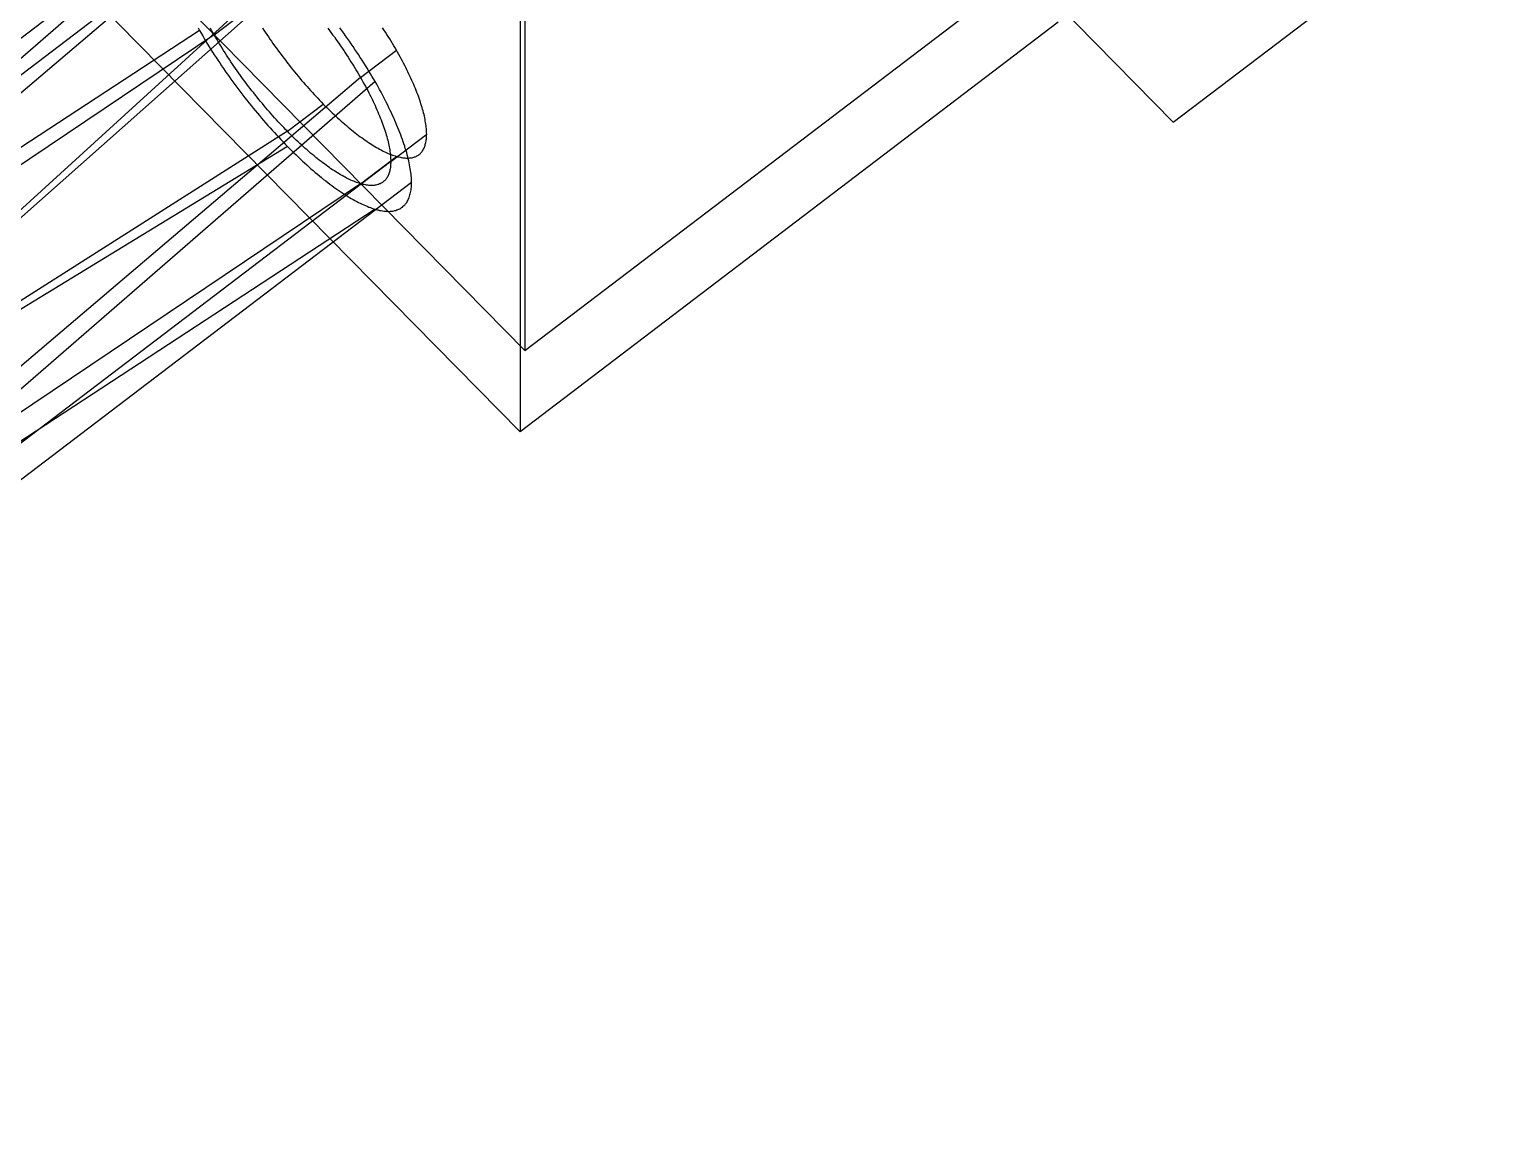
# Model space of a CAD drawing. Extents: x 0.1 to 1.91, y 6.56 to 8.08.
# Drawn here: x 0.859 to 1.907, y 6.566 to 7.346 of the extents above; entities that cross this region are included whole.
import ezdxf

# ---------------------------------------------------------------- set-up
doc = ezdxf.new("R2010")
doc.units = 0
doc.layers.get('0').update_dxf_attribs({"linetype": 'CONTINUOUS'})

msp = doc.modelspace()

# ---------------------------------------------------------------- linework, layer by layer
at = {"color": 7}
msp.add_polyline3d([(1.4489, 7.9204, -0.0942), (1.2196, 7.7459, 0), (1.6777, 7.2799, 0.2516), (1.907, 7.4544, 0.1573), (1.4489, 7.9204, -0.0942)], dxfattribs=at)
at = {"color": 9}
for points in [[(1.2138, 7.6402, -0.0278), (1.2138, 7.1166, -0.9976)], [(1.2138, 7.6402, -0.0278), (1.2138, 7.1166, -0.9976)], [(1.2103, 7.6335, 0.0607), (1.2103, 7.0584, -1.0047)], [(1.2103, 7.6335, 0.0607), (1.2103, 7.0584, -1.0047)], [(0.9809, 7.4367, -0.862), (0.1252, 6.6941, -0.6793)], [(0.9549, 7.4176, -0.9607), (0.0992, 6.7662, -0.6091)], [(0.9914, 7.4185, -0.8703), (0.1357, 6.6911, -0.6594)], [(0.9251, 7.4103, -1.1561), (1.2138, 7.1166, -0.9976)], [(0.9251, 7.4103, -1.1561), (1.2138, 7.1166, -0.9976)], [(0.9697, 7.4025, -0.9526), (0.114, 6.7511, -0.6009)], [(1.0438, 7.3917, -0.7925), (0.1881, 6.6113, -0.6798)], [(1.2103, 7.0584, -1.0047), (0.8772, 7.3972, -1.1876)], [(1.2103, 7.0584, -1.0047), (0.8772, 7.3972, -1.1876)], [(1.0438, 7.381, -0.8124), (0.1881, 6.6221, -0.6599)], [(1.2138, 7.1166, -0.9976), (1.5475, 7.3707, -1.1347)], [(1.2138, 7.1166, -0.9976), (1.5475, 7.3707, -1.1347)], [(0.9914, 7.3425, -1.0111), (1.0171, 7.362, -1.0217)], [(0.9799, 7.3474, -1.0301), (0.9809, 7.3455, -1.0309), (0.9821, 7.3436, -1.0318), (0.9832, 7.3417, -1.0326), (0.9843, 7.3398, -1.0334), (0.9855, 7.3378, -1.0341), (0.9867, 7.3359, -1.0348), (0.9879, 7.334, -1.0355), (0.9891, 7.332, -1.0361), (0.9903, 7.3301, -1.0367), (0.9915, 7.3282, -1.0373), (0.9928, 7.3262, -1.0378), (0.9941, 7.3243, -1.0383), (0.9954, 7.3224, -1.0387), (0.9967, 7.3204, -1.0391), (0.998, 7.3185, -1.0395), (0.9993, 7.3166, -1.0398), (1.0007, 7.3146, -1.0401), (1.0021, 7.3127, -1.0404), (1.0034, 7.3108, -1.0406), (1.0048, 7.3089, -1.0407), (1.0062, 7.307, -1.0409), (1.0076, 7.3051, -1.041), (1.0091, 7.3032, -1.041), (1.0105, 7.3013, -1.041), (1.0119, 7.2994, -1.041), (1.0134, 7.2975, -1.0409), (1.0148, 7.2957, -1.0408), (1.0163, 7.2938, -1.0407), (1.0178, 7.292, -1.0405), (1.0193, 7.2901, -1.0403), (1.0208, 7.2883, -1.04), (1.0223, 7.2865, -1.0397), (1.0238, 7.2847, -1.0394), (1.0253, 7.2829, -1.039), (1.0268, 7.2812, -1.0386), (1.0283, 7.2794, -1.0381), (1.0299, 7.2777, -1.0376), (1.0314, 7.2759, -1.0371), (1.0329, 7.2742, -1.0365), (1.0345, 7.2725, -1.0359), (1.036, 7.2709, -1.0352), (1.0376, 7.2692, -1.0346), (1.0391, 7.2676, -1.0338), (1.0407, 7.2659, -1.0331), (1.0422, 7.2643, -1.0323), (1.0438, 7.2627, -1.0314), (1.0453, 7.2612, -1.0306), (1.0469, 7.2596, -1.0297), (1.0484, 7.2581, -1.0287), (1.05, 7.2566, -1.0277), (1.0515, 7.2551, -1.0267), (1.053, 7.2537, -1.0257), (1.0546, 7.2522, -1.0246), (1.0561, 7.2508, -1.0235), (1.0577, 7.2494, -1.0223), (1.0592, 7.248, -1.0212), (1.0607, 7.2467, -1.0199), (1.0622, 7.2454, -1.0187), (1.0637, 7.2441, -1.0174), (1.0653, 7.2428, -1.0161), (1.0668, 7.2416, -1.0147), (1.0682, 7.2403, -1.0134), (1.0697, 7.2391, -1.012), (1.0712, 7.238, -1.0105), (1.0727, 7.2368, -1.0091), (1.0741, 7.2357, -1.0076), (1.0756, 7.2346, -1.006), (1.077, 7.2336, -1.0045), (1.0785, 7.2326, -1.0029), (1.0799, 7.2316, -1.0013), (1.0813, 7.2306, -0.9996), (1.0827, 7.2297, -0.998), (1.0841, 7.2288, -0.9963), (1.0855, 7.2279, -0.9946), (1.0868, 7.227, -0.9928), (1.0882, 7.2262, -0.991), (1.0895, 7.2254, -0.9893), (1.0908, 7.2247, -0.9874), (1.0921, 7.2239, -0.9856), (1.0934, 7.2232, -0.9837), (1.0947, 7.2226, -0.9819), (1.096, 7.222, -0.98), (1.0972, 7.2214, -0.978), (1.0985, 7.2208, -0.9761), (1.0997, 7.2203, -0.9741), (1.1009, 7.2198, -0.9721), (1.102, 7.2193, -0.9701), (1.1032, 7.2189, -0.9681), (1.1043, 7.2184, -0.9661), (1.1055, 7.2181, -0.964), (1.1066, 7.2177, -0.962), (1.1077, 7.2174, -0.9599), (1.1087, 7.2172, -0.9578), (1.1098, 7.2169, -0.9557), (1.1108, 7.2167, -0.9535), (1.1118, 7.2166, -0.9514), (1.1128, 7.2164, -0.9492), (1.1138, 7.2163, -0.9471), (1.1147, 7.2163, -0.9449), (1.1156, 7.2162, -0.9427), (1.1165, 7.2162, -0.9405), (1.1174, 7.2163, -0.9383), (1.1183, 7.2163, -0.9361), (1.1191, 7.2164, -0.9339), (1.1199, 7.2166, -0.9317), (1.1207, 7.2167, -0.9295), (1.1215, 7.2169, -0.9272), (1.1222, 7.2172, -0.925), (1.1229, 7.2175, -0.9227), (1.1236, 7.2178, -0.9205), (1.1243, 7.2181, -0.9182), (1.1249, 7.2185, -0.916), (1.1255, 7.2189, -0.9137), (1.1261, 7.2193, -0.9115), (1.1267, 7.2198, -0.9092), (1.1272, 7.2203, -0.907), (1.1278, 7.2208, -0.9047), (1.1282, 7.2214, -0.9025), (1.1287, 7.222, -0.9002), (1.1292, 7.2226, -0.898), (1.1296, 7.2233, -0.8958), (1.13, 7.224, -0.8935), (1.1303, 7.2247, -0.8913), (1.1307, 7.2255, -0.8891), (1.131, 7.2262, -0.8869), (1.1312, 7.2271, -0.8847), (1.1315, 7.2279, -0.8825), (1.1317, 7.2288, -0.8803), (1.1319, 7.2297, -0.8781), (1.1321, 7.2306, -0.8759), (1.1323, 7.2316, -0.8738), (1.1324, 7.2326, -0.8716), (1.1325, 7.2336, -0.8695), (1.1325, 7.2347, -0.8674), (1.1326, 7.2358, -0.8653), (1.1326, 7.2369, -0.8632)], [(1.1178, 7.2519, -0.8713), (1.1178, 7.251, -0.8731), (1.1177, 7.2501, -0.8748), (1.1177, 7.2492, -0.8766), (1.1176, 7.2484, -0.8784), (1.1175, 7.2475, -0.8801), (1.1174, 7.2467, -0.8819), (1.1172, 7.246, -0.8838), (1.1171, 7.2452, -0.8856), (1.1169, 7.2445, -0.8874), (1.1167, 7.2438, -0.8892), (1.1164, 7.2431, -0.8911), (1.1162, 7.2424, -0.8929), (1.1159, 7.2418, -0.8948), (1.1156, 7.2412, -0.8966), (1.1153, 7.2406, -0.8985), (1.1149, 7.24, -0.9003), (1.1146, 7.2395, -0.9022), (1.1142, 7.239, -0.9041), (1.1138, 7.2385, -0.9059), (1.1133, 7.2381, -0.9078), (1.1129, 7.2377, -0.9097), (1.1124, 7.2373, -0.9116), (1.1119, 7.2369, -0.9134), (1.1114, 7.2366, -0.9153), (1.1109, 7.2363, -0.9172), (1.1103, 7.236, -0.9191), (1.1097, 7.2358, -0.9209), (1.1091, 7.2355, -0.9228), (1.1085, 7.2353, -0.9247), (1.1079, 7.2352, -0.9265), (1.1072, 7.235, -0.9284), (1.1065, 7.2349, -0.9303), (1.1058, 7.2348, -0.9321), (1.1051, 7.2348, -0.9339), (1.1044, 7.2347, -0.9358), (1.1037, 7.2347, -0.9376), (1.1029, 7.2348, -0.9394), (1.1021, 7.2348, -0.9412), (1.1013, 7.2349, -0.943), (1.1005, 7.235, -0.9448), (1.0996, 7.2352, -0.9466), (1.0988, 7.2353, -0.9484), (1.0979, 7.2355, -0.9501), (1.097, 7.2357, -0.9519), (1.0961, 7.236, -0.9536), (1.0952, 7.2363, -0.9553), (1.0942, 7.2366, -0.9571), (1.0933, 7.2369, -0.9588), (1.0923, 7.2373, -0.9604), (1.0913, 7.2377, -0.9621), (1.0903, 7.2381, -0.9638), (1.0893, 7.2385, -0.9654), (1.0883, 7.239, -0.967), (1.0873, 7.2395, -0.9686), (1.0862, 7.24, -0.9702), (1.0852, 7.2406, -0.9718), (1.0841, 7.2412, -0.9733), (1.083, 7.2418, -0.9749), (1.0819, 7.2424, -0.9764), (1.0808, 7.243, -0.9779), (1.0797, 7.2437, -0.9793), (1.0785, 7.2444, -0.9808), (1.0774, 7.2452, -0.9822), (1.0762, 7.2459, -0.9836), (1.075, 7.2467, -0.985), (1.0739, 7.2475, -0.9864), (1.0727, 7.2483, -0.9877), (1.0715, 7.2492, -0.9891), (1.0703, 7.2501, -0.9903), (1.0691, 7.251, -0.9916), (1.0679, 7.2519, -0.9929), (1.0666, 7.2529, -0.9941), (1.0654, 7.2538, -0.9953), (1.0642, 7.2548, -0.9965), (1.0629, 7.2558, -0.9976), (1.0617, 7.2569, -0.9987), (1.0604, 7.2579, -0.9998), (1.0592, 7.259, -1.0009), (1.0579, 7.2601, -1.0019), (1.0566, 7.2612, -1.003), (1.0553, 7.2624, -1.0039), (1.0541, 7.2635, -1.0049), (1.0528, 7.2647, -1.0058), (1.0515, 7.2659, -1.0067), (1.0502, 7.2671, -1.0076), (1.0489, 7.2684, -1.0085), (1.0476, 7.2696, -1.0093), (1.0463, 7.2709, -1.0101), (1.0451, 7.2722, -1.0108), (1.0438, 7.2735, -1.0115), (1.0425, 7.2748, -1.0122), (1.0412, 7.2762, -1.0129), (1.0399, 7.2775, -1.0135), (1.0386, 7.2789, -1.0141), (1.0373, 7.2803, -1.0147), (1.036, 7.2817, -1.0152), (1.0347, 7.2831, -1.0157), (1.0335, 7.2845, -1.0162), (1.0322, 7.2859, -1.0167), (1.0309, 7.2874, -1.0171), (1.0296, 7.2888, -1.0175), (1.0284, 7.2903, -1.0178), (1.0271, 7.2918, -1.0181), (1.0259, 7.2933, -1.0184), (1.0246, 7.2948, -1.0187), (1.0234, 7.2963, -1.0189), (1.0221, 7.2979, -1.0191), (1.0209, 7.2994, -1.0192), (1.0197, 7.3009, -1.0193), (1.0184, 7.3025, -1.0194), (1.0172, 7.304, -1.0195), (1.016, 7.3056, -1.0195), (1.0148, 7.3072, -1.0195), (1.0137, 7.3088, -1.0195), (1.0125, 7.3104, -1.0194), (1.0113, 7.3119, -1.0193), (1.0102, 7.3135, -1.0191), (1.009, 7.3151, -1.019), (1.0079, 7.3167, -1.0188), (1.0067, 7.3183, -1.0185), (1.0056, 7.32, -1.0182), (1.0045, 7.3216, -1.0179), (1.0034, 7.3232, -1.0176), (1.0024, 7.3248, -1.0172), (1.0013, 7.3264, -1.0168), (1.0002, 7.328, -1.0164), (0.9992, 7.3296, -1.0159), (0.9982, 7.3312, -1.0154), (0.9972, 7.3329, -1.0149), (0.9962, 7.3345, -1.0144), (0.9952, 7.3361, -1.0138), (0.9942, 7.3377, -1.0132), (0.9933, 7.3393, -1.0125), (0.9923, 7.3409, -1.0118), (0.9914, 7.3425, -1.0111), (0.9905, 7.3441, -1.0104), (0.9896, 7.3457, -1.0096), (0.9887, 7.3472, -1.0088)], [(1.1178, 7.2519, -0.8713), (1.1178, 7.251, -0.8731), (1.1177, 7.2501, -0.8748), (1.1177, 7.2492, -0.8766), (1.1176, 7.2484, -0.8784), (1.1175, 7.2475, -0.8801), (1.1174, 7.2467, -0.8819), (1.1172, 7.246, -0.8838), (1.1171, 7.2452, -0.8856), (1.1169, 7.2445, -0.8874), (1.1167, 7.2438, -0.8892), (1.1164, 7.2431, -0.8911), (1.1162, 7.2424, -0.8929), (1.1159, 7.2418, -0.8948), (1.1156, 7.2412, -0.8966), (1.1153, 7.2406, -0.8985), (1.1149, 7.24, -0.9003), (1.1146, 7.2395, -0.9022), (1.1142, 7.239, -0.9041), (1.1138, 7.2385, -0.9059), (1.1133, 7.2381, -0.9078), (1.1129, 7.2377, -0.9097), (1.1124, 7.2373, -0.9116), (1.1119, 7.2369, -0.9134), (1.1114, 7.2366, -0.9153), (1.1109, 7.2363, -0.9172), (1.1103, 7.236, -0.9191), (1.1097, 7.2358, -0.9209), (1.1091, 7.2355, -0.9228), (1.1085, 7.2353, -0.9247), (1.1079, 7.2352, -0.9265), (1.1072, 7.235, -0.9284), (1.1065, 7.2349, -0.9303), (1.1058, 7.2348, -0.9321), (1.1051, 7.2348, -0.9339), (1.1044, 7.2347, -0.9358), (1.1037, 7.2347, -0.9376), (1.1029, 7.2348, -0.9394), (1.1021, 7.2348, -0.9412), (1.1013, 7.2349, -0.943), (1.1005, 7.235, -0.9448), (1.0996, 7.2352, -0.9466), (1.0988, 7.2353, -0.9484), (1.0979, 7.2355, -0.9501), (1.097, 7.2357, -0.9519), (1.0961, 7.236, -0.9536), (1.0952, 7.2363, -0.9553), (1.0942, 7.2366, -0.9571), (1.0933, 7.2369, -0.9588), (1.0923, 7.2373, -0.9604), (1.0913, 7.2377, -0.9621), (1.0903, 7.2381, -0.9638), (1.0893, 7.2385, -0.9654), (1.0883, 7.239, -0.967), (1.0873, 7.2395, -0.9686), (1.0862, 7.24, -0.9702), (1.0852, 7.2406, -0.9718), (1.0841, 7.2412, -0.9733), (1.083, 7.2418, -0.9749), (1.0819, 7.2424, -0.9764), (1.0808, 7.243, -0.9779), (1.0797, 7.2437, -0.9793), (1.0785, 7.2444, -0.9808), (1.0774, 7.2452, -0.9822), (1.0762, 7.2459, -0.9836), (1.075, 7.2467, -0.985), (1.0739, 7.2475, -0.9864), (1.0727, 7.2483, -0.9877), (1.0715, 7.2492, -0.9891), (1.0703, 7.2501, -0.9903), (1.0691, 7.251, -0.9916), (1.0679, 7.2519, -0.9929), (1.0666, 7.2529, -0.9941), (1.0654, 7.2538, -0.9953), (1.0642, 7.2548, -0.9965), (1.0629, 7.2558, -0.9976), (1.0617, 7.2569, -0.9987), (1.0604, 7.2579, -0.9998), (1.0592, 7.259, -1.0009), (1.0579, 7.2601, -1.0019), (1.0566, 7.2612, -1.003), (1.0553, 7.2624, -1.0039), (1.0541, 7.2635, -1.0049), (1.0528, 7.2647, -1.0058), (1.0515, 7.2659, -1.0067), (1.0502, 7.2671, -1.0076), (1.0489, 7.2684, -1.0085), (1.0476, 7.2696, -1.0093), (1.0463, 7.2709, -1.0101), (1.0451, 7.2722, -1.0108), (1.0438, 7.2735, -1.0115), (1.0425, 7.2748, -1.0122), (1.0412, 7.2762, -1.0129), (1.0399, 7.2775, -1.0135), (1.0386, 7.2789, -1.0141), (1.0373, 7.2803, -1.0147), (1.036, 7.2817, -1.0152), (1.0347, 7.2831, -1.0157), (1.0335, 7.2845, -1.0162), (1.0322, 7.2859, -1.0167), (1.0309, 7.2874, -1.0171), (1.0296, 7.2888, -1.0175), (1.0284, 7.2903, -1.0178), (1.0271, 7.2918, -1.0181), (1.0259, 7.2933, -1.0184), (1.0246, 7.2948, -1.0187), (1.0234, 7.2963, -1.0189), (1.0221, 7.2979, -1.0191), (1.0209, 7.2994, -1.0192), (1.0197, 7.3009, -1.0193), (1.0184, 7.3025, -1.0194), (1.0172, 7.304, -1.0195), (1.016, 7.3056, -1.0195), (1.0148, 7.3072, -1.0195), (1.0137, 7.3088, -1.0195), (1.0125, 7.3104, -1.0194), (1.0113, 7.3119, -1.0193), (1.0102, 7.3135, -1.0191), (1.009, 7.3151, -1.019), (1.0079, 7.3167, -1.0188), (1.0067, 7.3183, -1.0185), (1.0056, 7.32, -1.0182), (1.0045, 7.3216, -1.0179), (1.0034, 7.3232, -1.0176), (1.0024, 7.3248, -1.0172), (1.0013, 7.3264, -1.0168), (1.0002, 7.328, -1.0164), (0.9992, 7.3296, -1.0159), (0.9982, 7.3312, -1.0154), (0.9972, 7.3329, -1.0149), (0.9962, 7.3345, -1.0144), (0.9952, 7.3361, -1.0138), (0.9942, 7.3377, -1.0132), (0.9933, 7.3393, -1.0125), (0.9923, 7.3409, -1.0118), (0.9914, 7.3425, -1.0111), (0.9905, 7.3441, -1.0104), (0.9896, 7.3457, -1.0096), (0.9887, 7.3472, -1.0088)], [(1.0259, 7.3476, -1.027), (1.027, 7.3459, -1.0274), (1.028, 7.3443, -1.0278), (1.0291, 7.3427, -1.0282), (1.0302, 7.3411, -1.0285), (1.0313, 7.3395, -1.0288), (1.0324, 7.3379, -1.0291), (1.0335, 7.3363, -1.0293), (1.0347, 7.3347, -1.0295), (1.0358, 7.3331, -1.0297), (1.037, 7.3315, -1.0298), (1.0381, 7.3299, -1.0299), (1.0393, 7.3283, -1.03), (1.0405, 7.3267, -1.03), (1.0417, 7.3252, -1.0301), (1.0429, 7.3236, -1.03), (1.0441, 7.322, -1.03), (1.0453, 7.3205, -1.0299), (1.0466, 7.3189, -1.0298), (1.0478, 7.3174, -1.0296), (1.049, 7.3159, -1.0294), (1.0503, 7.3144, -1.0292), (1.0515, 7.3128, -1.029), (1.0528, 7.3114, -1.0287), (1.054, 7.3099, -1.0284), (1.0553, 7.3084, -1.028), (1.0566, 7.3069, -1.0276), (1.0579, 7.3055, -1.0272), (1.0591, 7.304, -1.0268), (1.0604, 7.3026, -1.0263), (1.0617, 7.3012, -1.0258), (1.063, 7.2998, -1.0252), (1.0643, 7.2984, -1.0247), (1.0656, 7.2971, -1.0241), (1.0668, 7.2957, -1.0234), (1.0681, 7.2944, -1.0228), (1.0694, 7.293, -1.0221), (1.0707, 7.2917, -1.0214), (1.072, 7.2904, -1.0206), (1.0733, 7.2892, -1.0198), (1.0746, 7.2879, -1.019), (1.0759, 7.2867, -1.0182), (1.0772, 7.2855, -1.0173), (1.0785, 7.2843, -1.0164), (1.0797, 7.2831, -1.0155), (1.081, 7.2819, -1.0145), (1.0823, 7.2808, -1.0135), (1.0836, 7.2797, -1.0125), (1.0848, 7.2786, -1.0115), (1.0861, 7.2775, -1.0104), (1.0873, 7.2764, -1.0093), (1.0886, 7.2754, -1.0082), (1.0898, 7.2744, -1.007), (1.0911, 7.2734, -1.0058), (1.0923, 7.2724, -1.0046), (1.0935, 7.2715, -1.0034), (1.0948, 7.2705, -1.0022), (1.096, 7.2696, -1.0009), (1.0972, 7.2687, -0.9996), (1.0984, 7.2679, -0.9983), (1.0995, 7.2671, -0.9969), (1.1007, 7.2663, -0.9956), (1.1019, 7.2655, -0.9942), (1.103, 7.2647, -0.9928), (1.1042, 7.264, -0.9913), (1.1053, 7.2633, -0.9899), (1.1064, 7.2626, -0.9884), (1.1076, 7.2619, -0.9869), (1.1087, 7.2613, -0.9854), (1.1098, 7.2607, -0.9839), (1.1108, 7.2601, -0.9823), (1.1119, 7.2596, -0.9808), (1.1129, 7.259, -0.9792), (1.114, 7.2585, -0.9776), (1.115, 7.2581, -0.9759), (1.116, 7.2576, -0.9743), (1.117, 7.2572, -0.9727), (1.118, 7.2568, -0.971), (1.119, 7.2565, -0.9693), (1.1199, 7.2561, -0.9676), (1.1209, 7.2558, -0.9659), (1.1218, 7.2555, -0.9642), (1.1227, 7.2553, -0.9624), (1.1236, 7.2551, -0.9607), (1.1244, 7.2549, -0.9589), (1.1253, 7.2547, -0.9572), (1.1261, 7.2546, -0.9554), (1.127, 7.2544, -0.9536), (1.1278, 7.2544, -0.9518), (1.1286, 7.2543, -0.95), (1.1293, 7.2543, -0.9482), (1.1301, 7.2543, -0.9463), (1.1308, 7.2543, -0.9445), (1.1315, 7.2544, -0.9426), (1.1322, 7.2544, -0.9408), (1.1329, 7.2546, -0.939), (1.1335, 7.2547, -0.9371), (1.1342, 7.2549, -0.9352), (1.1348, 7.2551, -0.9334), (1.1354, 7.2553, -0.9315), (1.136, 7.2555, -0.9296), (1.1365, 7.2558, -0.9278), (1.1371, 7.2561, -0.9259), (1.1376, 7.2565, -0.924), (1.1381, 7.2568, -0.9221), (1.1385, 7.2572, -0.9202), (1.139, 7.2576, -0.9184), (1.1394, 7.2581, -0.9165), (1.1398, 7.2586, -0.9146), (1.1402, 7.2591, -0.9128), (1.1406, 7.2596, -0.9109), (1.1409, 7.2601, -0.909), (1.1413, 7.2607, -0.9072), (1.1416, 7.2613, -0.9053), (1.1418, 7.262, -0.9035), (1.1421, 7.2626, -0.9016), (1.1423, 7.2633, -0.8998), (1.1425, 7.264, -0.8979), (1.1427, 7.2647, -0.8961), (1.1429, 7.2655, -0.8943), (1.1431, 7.2663, -0.8925), (1.1432, 7.2671, -0.8907), (1.1433, 7.2679, -0.8889), (1.1434, 7.2688, -0.8871), (1.1434, 7.2697, -0.8854), (1.1434, 7.2706, -0.8836), (1.1435, 7.2715, -0.8819)], [(1.0727, 7.3473, -0.8044), (1.0739, 7.3457, -0.8045), (1.075, 7.3441, -0.8045), (1.0762, 7.3425, -0.8047), (1.0774, 7.341, -0.8048), (1.0785, 7.3394, -0.805), (1.0797, 7.3378, -0.8052), (1.0808, 7.3361, -0.8054), (1.0819, 7.3345, -0.8057), (1.083, 7.3329, -0.806), (1.0841, 7.3313, -0.8063), (1.0852, 7.3297, -0.8067), (1.0862, 7.3281, -0.8071), (1.0873, 7.3265, -0.8075), (1.0883, 7.3249, -0.808), (1.0893, 7.3232, -0.8085), (1.0903, 7.3216, -0.809), (1.0913, 7.32, -0.8096), (1.0923, 7.3184, -0.8102), (1.0933, 7.3168, -0.8108), (1.0942, 7.3152, -0.8114), (1.0952, 7.3136, -0.8121), (1.0961, 7.312, -0.8128), (1.097, 7.3104, -0.8136), (1.0979, 7.3088, -0.8143), (1.0988, 7.3073, -0.8151), (1.0996, 7.3057, -0.816), (1.1005, 7.3041, -0.8168), (1.1013, 7.3026, -0.8177), (1.1021, 7.301, -0.8186), (1.1029, 7.2995, -0.8196), (1.1037, 7.2979, -0.8206), (1.1044, 7.2964, -0.8216), (1.1051, 7.2949, -0.8226), (1.1058, 7.2934, -0.8236), (1.1065, 7.2919, -0.8247), (1.1072, 7.2904, -0.8258), (1.1079, 7.2889, -0.827), (1.1085, 7.2874, -0.8281), (1.1091, 7.286, -0.8293), (1.1097, 7.2846, -0.8305), (1.1103, 7.2831, -0.8318), (1.1109, 7.2817, -0.833), (1.1114, 7.2803, -0.8343), (1.1119, 7.2789, -0.8356), (1.1124, 7.2776, -0.837), (1.1129, 7.2762, -0.8383), (1.1133, 7.2749, -0.8397), (1.1138, 7.2735, -0.8411), (1.1142, 7.2722, -0.8425), (1.1146, 7.271, -0.844), (1.1149, 7.2697, -0.8454), (1.1153, 7.2684, -0.8469), (1.1156, 7.2672, -0.8484), (1.1159, 7.266, -0.85), (1.1162, 7.2648, -0.8515), (1.1164, 7.2636, -0.8531), (1.1167, 7.2624, -0.8546), (1.1169, 7.2613, -0.8562), (1.1171, 7.2602, -0.8579), (1.1172, 7.2591, -0.8595), (1.1174, 7.258, -0.8611), (1.1175, 7.2569, -0.8628), (1.1176, 7.2559, -0.8645), (1.1177, 7.2549, -0.8662), (1.1177, 7.2539, -0.8679), (1.1178, 7.2529, -0.8696), (1.1178, 7.2519, -0.8713)], [(1.0727, 7.3473, -0.8044), (1.0739, 7.3457, -0.8045), (1.075, 7.3441, -0.8045), (1.0762, 7.3425, -0.8047), (1.0774, 7.341, -0.8048), (1.0785, 7.3394, -0.805), (1.0797, 7.3378, -0.8052), (1.0808, 7.3361, -0.8054), (1.0819, 7.3345, -0.8057), (1.083, 7.3329, -0.806), (1.0841, 7.3313, -0.8063), (1.0852, 7.3297, -0.8067), (1.0862, 7.3281, -0.8071), (1.0873, 7.3265, -0.8075), (1.0883, 7.3249, -0.808), (1.0893, 7.3232, -0.8085), (1.0903, 7.3216, -0.809), (1.0913, 7.32, -0.8096), (1.0923, 7.3184, -0.8102), (1.0933, 7.3168, -0.8108), (1.0942, 7.3152, -0.8114), (1.0952, 7.3136, -0.8121), (1.0961, 7.312, -0.8128), (1.097, 7.3104, -0.8136), (1.0979, 7.3088, -0.8143), (1.0988, 7.3073, -0.8151), (1.0996, 7.3057, -0.816), (1.1005, 7.3041, -0.8168), (1.1013, 7.3026, -0.8177), (1.1021, 7.301, -0.8186), (1.1029, 7.2995, -0.8196), (1.1037, 7.2979, -0.8206), (1.1044, 7.2964, -0.8216), (1.1051, 7.2949, -0.8226), (1.1058, 7.2934, -0.8236), (1.1065, 7.2919, -0.8247), (1.1072, 7.2904, -0.8258), (1.1079, 7.2889, -0.827), (1.1085, 7.2874, -0.8281), (1.1091, 7.286, -0.8293), (1.1097, 7.2846, -0.8305), (1.1103, 7.2831, -0.8318), (1.1109, 7.2817, -0.833), (1.1114, 7.2803, -0.8343), (1.1119, 7.2789, -0.8356), (1.1124, 7.2776, -0.837), (1.1129, 7.2762, -0.8383), (1.1133, 7.2749, -0.8397), (1.1138, 7.2735, -0.8411), (1.1142, 7.2722, -0.8425), (1.1146, 7.271, -0.844), (1.1149, 7.2697, -0.8454), (1.1153, 7.2684, -0.8469), (1.1156, 7.2672, -0.8484), (1.1159, 7.266, -0.85), (1.1162, 7.2648, -0.8515), (1.1164, 7.2636, -0.8531), (1.1167, 7.2624, -0.8546), (1.1169, 7.2613, -0.8562), (1.1171, 7.2602, -0.8579), (1.1172, 7.2591, -0.8595), (1.1174, 7.258, -0.8611), (1.1175, 7.2569, -0.8628), (1.1176, 7.2559, -0.8645), (1.1177, 7.2549, -0.8662), (1.1177, 7.2539, -0.8679), (1.1178, 7.2529, -0.8696), (1.1178, 7.2519, -0.8713)], [(1.1326, 7.2369, -0.8632), (1.1326, 7.238, -0.8611), (1.1325, 7.2392, -0.859), (1.1325, 7.2404, -0.857), (1.1324, 7.2416, -0.855), (1.1323, 7.2429, -0.853), (1.1321, 7.2441, -0.851), (1.1319, 7.2454, -0.849), (1.1317, 7.2467, -0.847), (1.1315, 7.2481, -0.8451), (1.1312, 7.2495, -0.8432), (1.131, 7.2509, -0.8413), (1.1307, 7.2523, -0.8394), (1.1303, 7.2537, -0.8376), (1.13, 7.2552, -0.8357), (1.1296, 7.2567, -0.8339), (1.1292, 7.2582, -0.8321), (1.1287, 7.2597, -0.8304), (1.1282, 7.2612, -0.8287), (1.1278, 7.2628, -0.8269), (1.1272, 7.2644, -0.8253), (1.1267, 7.266, -0.8236), (1.1261, 7.2676, -0.822), (1.1255, 7.2693, -0.8204), (1.1249, 7.2709, -0.8188), (1.1243, 7.2726, -0.8173), (1.1236, 7.2743, -0.8157), (1.1229, 7.276, -0.8143), (1.1222, 7.2777, -0.8128), (1.1215, 7.2795, -0.8114), (1.1207, 7.2812, -0.81), (1.1199, 7.283, -0.8086), (1.1191, 7.2848, -0.8073), (1.1183, 7.2866, -0.806), (1.1174, 7.2884, -0.8047), (1.1165, 7.2902, -0.8035), (1.1156, 7.2921, -0.8023), (1.1147, 7.2939, -0.8011), (1.1138, 7.2958, -0.8), (1.1128, 7.2976, -0.7989), (1.1118, 7.2995, -0.7978), (1.1108, 7.3014, -0.7968), (1.1098, 7.3033, -0.7958), (1.1087, 7.3052, -0.7948), (1.1077, 7.3071, -0.7939), (1.1066, 7.309, -0.793), (1.1055, 7.3109, -0.7921), (1.1043, 7.3128, -0.7913), (1.1032, 7.3147, -0.7905), (1.102, 7.3166, -0.7898), (1.1009, 7.3186, -0.7891), (1.0997, 7.3205, -0.7884), (1.0985, 7.3224, -0.7878), (1.0972, 7.3244, -0.7872), (1.096, 7.3263, -0.7866), (1.0947, 7.3283, -0.7861), (1.0934, 7.3302, -0.7856), (1.0921, 7.3321, -0.7852), (1.0908, 7.3341, -0.7848), (1.0895, 7.336, -0.7844), (1.0882, 7.3379, -0.7841), (1.0868, 7.3399, -0.7838), (1.0855, 7.3418, -0.7836), (1.0841, 7.3437, -0.7834), (1.0827, 7.3456, -0.7832), (1.0813, 7.3475, -0.7831)], [(1.1435, 7.2715, -0.8819), (1.1434, 7.2724, -0.8801), (1.1434, 7.2734, -0.8784), (1.1434, 7.2744, -0.8767), (1.1433, 7.2754, -0.875), (1.1432, 7.2765, -0.8733), (1.1431, 7.2775, -0.8717), (1.1429, 7.2786, -0.87), (1.1427, 7.2797, -0.8684), (1.1425, 7.2808, -0.8668), (1.1423, 7.282, -0.8652), (1.1421, 7.2831, -0.8636), (1.1418, 7.2843, -0.8621), (1.1416, 7.2855, -0.8605), (1.1413, 7.2867, -0.859), (1.1409, 7.288, -0.8575), (1.1406, 7.2892, -0.856), (1.1402, 7.2905, -0.8545), (1.1398, 7.2918, -0.8531), (1.1394, 7.2931, -0.8517), (1.139, 7.2944, -0.8503), (1.1385, 7.2958, -0.8489), (1.1381, 7.2971, -0.8475), (1.1376, 7.2985, -0.8462), (1.1371, 7.2999, -0.8449), (1.1365, 7.3013, -0.8436), (1.136, 7.3027, -0.8423), (1.1354, 7.3041, -0.8411), (1.1348, 7.3055, -0.8399), (1.1342, 7.307, -0.8387), (1.1335, 7.3085, -0.8375), (1.1329, 7.3099, -0.8364), (1.1322, 7.3114, -0.8353), (1.1315, 7.3129, -0.8342), (1.1308, 7.3144, -0.8331), (1.1301, 7.3159, -0.8321), (1.1293, 7.3175, -0.8311), (1.1286, 7.319, -0.8301), (1.1278, 7.3205, -0.8292), (1.127, 7.3221, -0.8283), (1.1261, 7.3237, -0.8274), (1.1253, 7.3252, -0.8265), (1.1244, 7.3268, -0.8257), (1.1236, 7.3284, -0.8249), (1.1227, 7.33, -0.8241), (1.1218, 7.3316, -0.8234), (1.1209, 7.3331, -0.8227), (1.1199, 7.3347, -0.822), (1.119, 7.3363, -0.8213), (1.118, 7.338, -0.8207), (1.117, 7.3396, -0.8201), (1.116, 7.3412, -0.8196), (1.115, 7.3428, -0.819), (1.114, 7.3444, -0.8185), (1.1129, 7.346, -0.8181), (1.1119, 7.3476, -0.8176)], [(1.5954, 7.3515, -1.163), (1.2103, 7.0584, -1.0047)], [(1.5954, 7.3515, -1.163), (1.2103, 7.0584, -1.0047)], [(0.9809, 7.3455, -1.0309), (0.1252, 6.7853, -0.5103)], [(0.9914, 7.3425, -1.0111), (0.1357, 6.7671, -0.5186)], [(1.0961, 7.312, -0.8128), (1.1218, 7.3316, -0.8234)], [(1.0961, 7.312, -0.8128), (0.2404, 6.5846, -0.6019)], [(1.1066, 7.309, -0.793), (0.2509, 6.5663, -0.6103)], [(1.0438, 7.2735, -1.0115), (1.0694, 7.293, -1.0221)], [(1.0438, 7.2735, -1.0115), (0.1881, 6.7296, -0.4607)], [(1.0438, 7.2627, -1.0314), (0.1881, 6.7403, -0.4408)], [(1.1178, 7.2519, -0.8713), (1.1435, 7.2715, -0.8819)], [(1.1178, 7.2519, -0.8713), (1.1435, 7.2715, -0.8819)], [(1.1178, 7.2519, -0.8713), (0.2621, 6.6005, -0.5196)], [(1.1178, 7.2519, -0.8713), (0.2621, 6.6005, -0.5196)], [(1.0961, 7.236, -0.9536), (1.1218, 7.2555, -0.9642)], [(1.0961, 7.236, -0.9536), (0.2404, 6.6606, -0.4611)], [(1.1326, 7.2369, -0.8632), (0.2769, 6.5855, -0.5115)], [(1.1326, 7.2369, -0.8632), (0.2769, 6.5855, -0.5115)], [(1.1066, 7.2177, -0.962), (0.2509, 6.6575, -0.4413)]]:
    msp.add_polyline3d(points, dxfattribs=at)

doc.saveas('drawing.dxf')
